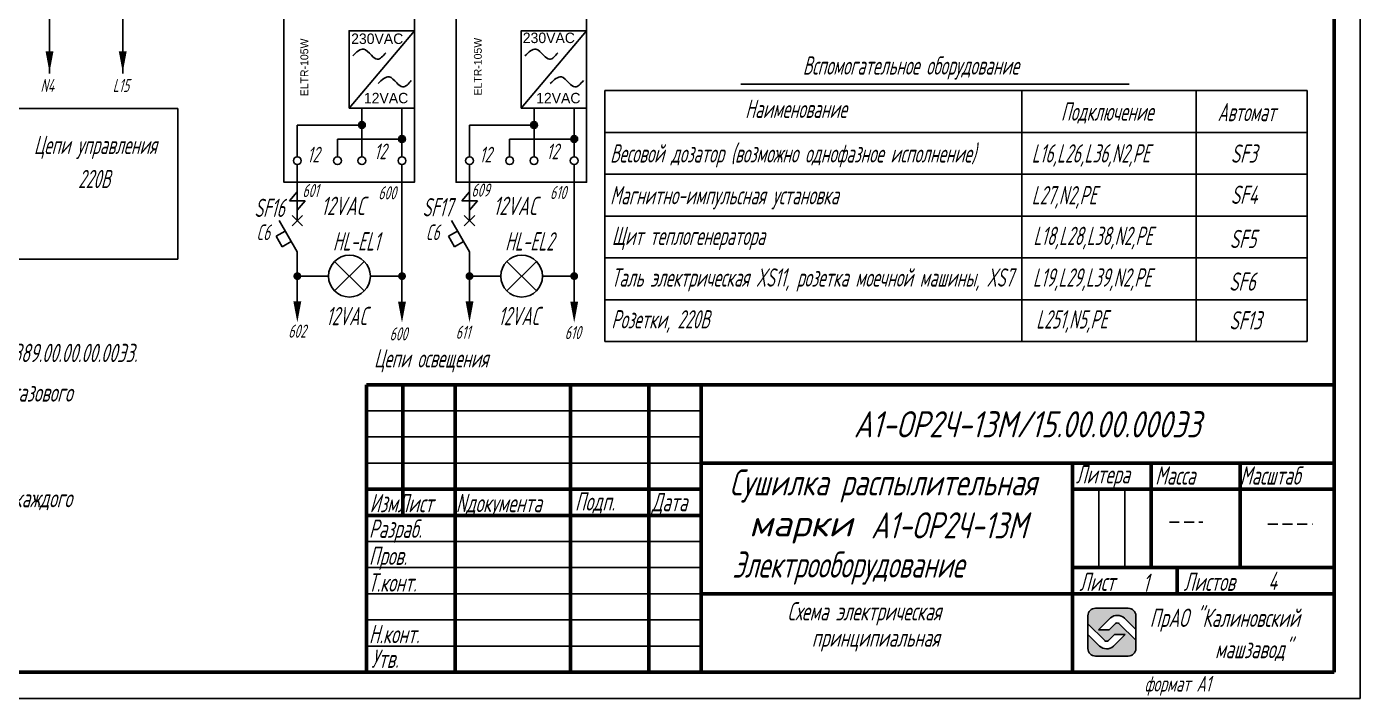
# Model space of a CAD drawing. Header units: millimetres. Extents: x 14016 to 19364, y 4274 to 5404.
# Drawn here: x 16222.1 to 16477, y 4273.6 to 4402 of the extents above; entities that cross this region are included whole.
import ezdxf
from ezdxf.enums import TextEntityAlignment as Align

# ---------------------------------------------------------------- set-up
doc = ezdxf.new("R2010")
doc.units = ezdxf.units.MM
doc.header["$LTSCALE"] = 15
for name, pattern in [('DOT', [0.25, 0, -0.25]), ('HIDDEN2', [0.1875, 0.125, -0.0625]), ('K5LT_BASIC', [0])]:
    doc.linetypes.add(name, pattern=pattern)
doc.layers.add('0.35 TEXT', color=7, linetype='Continuous', lineweight=35)
doc.layers.add('LWT 0.6', color=7, linetype='Continuous', lineweight=50)
doc.styles.add('33', font='gost.shx', dxfattribs={"width": 0.7, "oblique": 15, "height": 3.5})
doc.styles.add('34', font='gost.shx', dxfattribs={"width": 0.8, "oblique": 15, "height": 3.5})
doc.styles.add('35', font='gost.shx', dxfattribs={"width": 0.7, "oblique": 15, "height": 5})
doc.styles.add('OPSI', font='ISI-ROMANS_PL.SHX', dxfattribs={"height": 1.5})

# ---------------------------------------------------------------- blocks, each defined once
blk = doc.blocks.new('Лампа сигнальная')
at = {"linetype": 'K5LT_BASIC'}
for p, q in [((10.33, -2.83), (4.67, 2.83)), ((4.67, -2.83), (10.33, 2.83)), ((3.5, 0), (0, 0)), ((15, 0), (11.5, 0))]:
    blk.add_line(p, q, dxfattribs=at)
blk.add_circle((7.5, 0), 4, dxfattribs=at)
blk = doc.blocks.new('KROPKA')
blk.add_hatch(color=256).paths.add_polyline_path([(0.65, 0, 1), (-0.65, 0, 1)])
blk.add_circle((0, 0), 0.654)

msp = doc.modelspace()

# ---------------------------------------------------------------- hatches: boundary and pattern name
msp.add_hatch(color=256).paths.add_polyline_path([(16429.24, 4288.94, -0.384049), (16431.89, 4288.9), (16434.09, 4286.7), (16434.09, 4289.36, 0.414214), (16432.65, 4290.8), (16426.38, 4290.8, 0.414214), (16424.94, 4289.36), (16424.94, 4287.79), (16428.13, 4284.61, 0.384049), (16428.85, 4284.6), (16430.03, 4285.78), (16432.07, 4285.78), (16429.79, 4283.51, -0.384049), (16427.14, 4283.56), (16424.94, 4285.76), (16424.94, 4283.09, 0.414214), (16426.38, 4281.65), (16432.65, 4281.65, 0.414214), (16434.09, 4283.09), (16434.09, 4284.66), (16430.91, 4287.84, 0.384049), (16430.19, 4287.86), (16429, 4286.67), (16426.96, 4286.67)])

# ---------------------------------------------------------------- linework, layer by layer
for p, q in [((16477, 4273.56, -0.02), (16477, 4867.56, -0.02)), ((16226.43, 4456.99, -0.02), (16226.43, 4393.06, -0.02)), ((16240.43, 4453.99, -0.02), (16240.43, 4393.06, -0.02)), ((16283.7, 4386.42, -0.02), (16296.18, 4401.27, -0.02)), ((16316.62, 4386.42, -0.02), (16329.09, 4401.27, -0.02)), ((16358.6, 4391.06), (16432.8, 4391.06)), ((16466.82, 4389.8, -0.02), (16466.82, 4341.8, -0.02)), ((16250.94, 4386.39, -0.02), (16143.2, 4386.39, -0.02)), ((16250.94, 4386.39, -0.02), (16250.94, 4357.57, -0.02)), ((16286.14, 4377.15, -0.02), (16286.14, 4386.42, -0.02)), ((16293.81, 4377.15, -0.02), (16293.81, 4386.42, -0.02)), ((16319.05, 4377.15, -0.02), (16319.05, 4386.42, -0.02)), ((16326.73, 4377.15, -0.02), (16326.73, 4386.42, -0.02)), ((16273.8, 4377.15, -0.02), (16273.8, 4383.23, -0.02)), ((16273.8, 4383.23, -0.02), (16286.14, 4383.23, -0.02)), ((16306.72, 4377.15, -0.02), (16306.72, 4383.23, -0.02)), ((16306.72, 4383.23, -0.02), (16319.05, 4383.23, -0.02)), ((16281.48, 4377.15, -0.02), (16281.48, 4380.54, -0.02)), ((16281.48, 4380.54, -0.02), (16293.81, 4380.54, -0.02)), ((16314.39, 4377.15, -0.02), (16314.39, 4380.54, -0.02)), ((16314.39, 4380.54, -0.02), (16326.73, 4380.54, -0.02)), ((16466.82, 4381.8, -0.02), (16466.82, 4341.8, -0.02)), ((16273.8, 4374.68, -0.02), (16273.8, 4375.65, -0.02)), ((16273.8, 4374.68, -0.02), (16273.8, 4364.95, -0.02)), ((16293.81, 4375.65, -0.02), (16293.81, 4349.43, -0.03)), ((16306.72, 4374.68, -0.02), (16306.72, 4375.65, -0.02)), ((16306.72, 4374.68, -0.02), (16306.72, 4364.95, -0.02)), ((16326.73, 4375.65, -0.02), (16326.73, 4349.43, -0.03)), ((16272.3, 4368.7, -0.02), (16273.8, 4370.45, -0.02)), ((16305.22, 4368.7, -0.02), (16306.72, 4370.45, -0.02)), ((16275.3, 4368.7, -0.02), (16272.3, 4368.7, -0.02)), ((16273.8, 4366.95, -0.02), (16275.3, 4368.7, -0.02)), ((16308.22, 4368.7, -0.02), (16305.22, 4368.7, -0.02)), ((16306.72, 4366.95, -0.02), (16308.22, 4368.7, -0.02)), ((16273.8, 4358.95, -0.02), (16270.34, 4364.95, -0.02)), ((16272.8, 4363.95, -0.02), (16274.8, 4365.95, -0.02)), ((16272.8, 4365.95, -0.02), (16274.8, 4363.95, -0.02)), ((16306.72, 4358.95, -0.02), (16303.26, 4364.95, -0.02)), ((16305.72, 4363.95, -0.02), (16307.72, 4365.95, -0.02)), ((16305.72, 4365.95, -0.02), (16307.72, 4363.95, -0.02)), ((16271.49, 4362.95, -0.02), (16269.76, 4361.95, -0.02)), ((16269.76, 4361.95, -0.02), (16270.92, 4359.95, -0.02)), ((16304.41, 4362.95, -0.02), (16302.68, 4361.95, -0.02)), ((16302.68, 4361.95, -0.02), (16303.84, 4359.95, -0.02)), ((16272.65, 4360.95, -0.02), (16270.92, 4359.95, -0.02)), ((16305.57, 4360.95, -0.02), (16303.84, 4359.95, -0.02)), ((16143.2, 4357.57, -0.02), (16250.94, 4357.57, -0.02)), ((16273.8, 4358.95, -0.02), (16273.8, 4349.47, -0.03)), ((16306.72, 4358.95, -0.02), (16306.72, 4349.47, -0.03)), ((16276.26, 4354.32, -0.02), (16273.8, 4354.32, -0.02)), ((16290.95, 4354.32, -0.02), (16293.81, 4354.32, -0.02)), ((16309.18, 4354.32, -0.02), (16306.72, 4354.32, -0.02)), ((16323.87, 4354.32, -0.02), (16326.73, 4354.32, -0.02)), ((16287, 4328.56, -0.02), (16351, 4328.56, -0.02)), ((16287, 4323.56, -0.02), (16351, 4323.56, -0.02)), ((16287, 4318.56, -0.02), (16351, 4318.56, -0.02)), ((16427, 4313.56, -0.02), (16427, 4298.56, -0.02)), ((16432, 4313.56, -0.02), (16432, 4298.56, -0.02)), ((16287, 4303.56, -0.02), (16351, 4303.56, -0.02)), ((16287, 4298.56, -0.02), (16351, 4298.56, -0.02)), ((16287, 4293.56, -0.02), (16351, 4293.56, -0.02)), ((16426.38, 4290.8, -0.02), (16432.65, 4290.8, -0.02)), ((16287, 4288.56, -0.02), (16351, 4288.56, -0.02)), ((16424.94, 4283.09, -0.02), (16424.94, 4289.36, -0.02)), ((16426.96, 4286.67, -0.02), (16429.24, 4288.94, -0.02)), ((16434.09, 4286.7, -0.02), (16431.89, 4288.9, -0.02)), ((16434.09, 4289.36, -0.02), (16434.09, 4283.09, -0.02)), ((16424.94, 4287.79, -0.02), (16428.13, 4284.61, -0.02)), ((16424.94, 4285.76, -0.02), (16427.14, 4283.56, -0.02)), ((16429, 4286.67, -0.02), (16426.96, 4286.67, -0.02)), ((16430.03, 4285.78, -0.02), (16428.85, 4284.6, -0.02)), ((16429, 4286.67, -0.02), (16430.19, 4287.86, -0.02)), ((16432.07, 4285.78, -0.02), (16429.79, 4283.51, -0.02)), ((16430.03, 4285.78, -0.02), (16432.07, 4285.78, -0.02)), ((16434.09, 4284.66, -0.02), (16430.91, 4287.84, -0.02)), ((16287, 4283.56, -0.02), (16351, 4283.56, -0.02)), ((16432.65, 4281.65, -0.02), (16426.38, 4281.65, -0.02)), ((15216, 4273.56, -0.02), (16477, 4273.56, -0.02))]:
    msp.add_line(p, q)
at = {"linetype": 'HIDDEN2'}
for p, q in [((16440.52, 4307.26, -0.02), (16446.91, 4307.26, -0.02)), ((16459.33, 4306.9, -0.02), (16467.85, 4306.9, -0.02))]:
    msp.add_line(p, q, dxfattribs=at)
at = {"elevation": -0.02}
for points in [[(16296.18, 4409.67), (16296.18, 4372.28), (16271.23, 4372.28), (16271.23, 4409.67)], [(16329.09, 4409.67), (16329.09, 4372.28), (16304.15, 4372.28), (16304.15, 4409.67)], [(16283.7, 4386.42), (16296.18, 4386.42), (16296.18, 4401.27), (16283.7, 4401.27)], [(16316.62, 4386.42), (16329.09, 4386.42), (16329.09, 4401.27), (16316.62, 4401.27)]]:
    msp.add_lwpolyline(points, close=True, dxfattribs=at)
for points, elevation in [([(16226.43, 4397.3, 1.5, 0, 0), (16226.43, 4393.3, 0, 0, 0)], -0.02), ([(16240.43, 4397.3, 1.5, 0, 0), (16240.43, 4393.3, 0, 0, 0)], -0.02), ([(16273.8, 4349.47, 1.5, 0, 0), (16273.8, 4345.47, 0, 0, 0)], -0.03), ([(16293.81, 4349.43, 1.5, 0, 0), (16293.81, 4345.43, 0, 0, 0)], -0.03), ([(16306.72, 4349.47, 1.5, 0, 0), (16306.72, 4345.47, 0, 0, 0)], -0.03), ([(16326.73, 4349.43, 1.5, 0, 0), (16326.73, 4345.43, 0, 0, 0)], -0.03)]:
    msp.add_lwpolyline(points, format="xyseb", dxfattribs=dict(elevation=elevation))
for points in [[(16332.59, 4389.8), (16412.31, 4389.8)], [(16332.59, 4389.8), (16332.59, 4381.8)], [(16412.31, 4389.8), (16466.82, 4389.8)], [(16412.31, 4389.8), (16412.31, 4381.8)], [(16445.61, 4389.8), (16445.61, 4381.8)], [(16332.59, 4381.8), (16412.31, 4381.8)], [(16332.59, 4381.8), (16332.59, 4373.8)], [(16412.31, 4381.8), (16466.82, 4381.8)], [(16412.31, 4381.8), (16412.31, 4373.8)], [(16445.61, 4381.8), (16445.61, 4373.8)], [(16332.59, 4373.8), (16412.31, 4373.8)], [(16332.59, 4373.8), (16332.59, 4365.8)], [(16412.31, 4373.8), (16466.82, 4373.8)], [(16412.31, 4373.8), (16412.31, 4365.8)], [(16445.61, 4373.8), (16445.61, 4365.8)], [(16332.59, 4365.8), (16412.31, 4365.8)], [(16332.59, 4365.8), (16412.31, 4365.8)], [(16332.59, 4365.8), (16332.59, 4357.8)], [(16412.31, 4365.8), (16412.31, 4357.8)], [(16412.31, 4365.8), (16466.82, 4365.8)], [(16412.31, 4365.8), (16466.82, 4365.8)], [(16445.61, 4365.8), (16445.61, 4357.8)], [(16332.59, 4357.8), (16412.31, 4357.8)], [(16332.59, 4357.8), (16332.59, 4349.8)], [(16412.31, 4357.8), (16466.82, 4357.8)], [(16412.31, 4357.8), (16412.31, 4349.8)], [(16445.61, 4357.8), (16445.61, 4349.8)], [(16332.59, 4349.8), (16412.31, 4349.8)], [(16332.59, 4349.8), (16332.59, 4341.8)], [(16412.31, 4349.8), (16466.82, 4349.8)], [(16412.31, 4349.8), (16412.31, 4341.8)], [(16445.61, 4349.8), (16445.61, 4341.8)], [(16332.59, 4341.8), (16412.31, 4341.8)], [(16412.31, 4341.8), (16466.82, 4341.8)]]:
    msp.add_lwpolyline(points, dxfattribs=at)
at = {"const_width": 0.75, "elevation": -0.02}
for points in [[(16273.43, 4354.32, 1), (16274.18, 4354.32, 1)], [(16293.44, 4354.32, 1), (16294.19, 4354.32, 1)], [(16306.34, 4354.32, 1), (16307.09, 4354.32, 1)], [(16326.35, 4354.32, 1), (16327.1, 4354.32, 1)]]:
    msp.add_lwpolyline(points, format="xyb", close=True, dxfattribs=at)
for centre in [(16273.8, 4376.4, -0.02), (16281.48, 4376.4, -0.02), (16286.14, 4376.4, -0.02), (16293.81, 4376.4, -0.02), (16306.72, 4376.4, -0.02), (16314.39, 4376.4, -0.02), (16319.05, 4376.4, -0.02), (16326.73, 4376.4, -0.02)]:
    msp.add_circle(centre, 0.75)
for centre, radius, start, end in [((16426.38, 4289.36, -0.02), 1.44, 90, 180), ((16432.65, 4289.36, -0.02), 1.44, 0, 90), ((16430.54, 4287.45, -0.02), 1.98, 46.9857, 131.0226), ((16430.54, 4287.45, -0.02), 0.541, 46.9857, 131.0226), ((16426.38, 4283.09, -0.02), 1.44, 180, 270), ((16428.49, 4285.01, -0.02), 1.98, 226.9857, 311.0226), ((16428.49, 4285.01, -0.02), 0.541, 226.9857, 311.0226), ((16432.65, 4283.09, -0.02), 1.44, 270, 0)]:
    msp.add_arc(centre, radius, start, end)
for points in [[(16284.39, 4396.47, -0.02), (16286.5, 4397.74, -0.02), (16287.95, 4396.57, -0.02), (16289.1, 4395.82, -0.02), (16290.71, 4397.05, -0.02)], [(16317.31, 4396.47, -0.02), (16319.41, 4397.74, -0.02), (16320.87, 4396.57, -0.02), (16322.02, 4395.82, -0.02), (16323.62, 4397.05, -0.02)], [(16289.24, 4391.17, -0.02), (16291.35, 4392.44, -0.02), (16292.81, 4391.27, -0.02), (16293.95, 4390.52, -0.02), (16295.56, 4391.75, -0.02)], [(16322.16, 4391.17, -0.02), (16324.27, 4392.44, -0.02), (16325.72, 4391.27, -0.02), (16326.87, 4390.52, -0.02), (16328.48, 4391.75, -0.02)]]:
    msp.add_spline(points, degree=3)
at = {"layer": 'LWT 0.6'}
for p, q in [((16472, 4862.56, -0.02), (16472, 4278.56, -0.02)), ((16472, 4333.56, -0.02), (16287, 4333.56, -0.02)), ((16287, 4333.56, -0.02), (16287, 4278.56, -0.02)), ((16294, 4333.56, -0.02), (16294, 4308.56, -0.02)), ((16304, 4333.56, -0.02), (16304, 4278.56, -0.02)), ((16326, 4333.56, -0.02), (16326, 4278.56, -0.02)), ((16341, 4333.56, -0.02), (16341, 4278.56, -0.02)), ((16351, 4333.56, -0.02), (16351, 4278.56, -0.02)), ((16351, 4318.56, -0.02), (16472, 4318.56, -0.02)), ((16422, 4318.56, -0.02), (16422, 4278.56, -0.02)), ((16437, 4318.56, -0.02), (16437, 4298.56, -0.02)), ((16454, 4318.56, -0.02), (16454, 4298.56, -0.02)), ((16351, 4313.56, -0.02), (16287, 4313.56, -0.02)), ((16422, 4313.56, -0.02), (16472, 4313.56, -0.02)), ((16351, 4308.56, -0.02), (16287, 4308.56, -0.02)), ((16422, 4298.56, -0.02), (16472, 4298.56, -0.02)), ((16442, 4293.56, -0.02), (16442, 4298.56, -0.02)), ((16351, 4293.56, -0.02), (16472, 4293.56, -0.02)), ((16472, 4278.56, -0.02), (15236, 4278.56, -0.02))]:
    msp.add_line(p, q, dxfattribs=at)

# ---------------------------------------------------------------- block references
at = {"lineweight": 0}
for p in [(16286.14, 4383.23, -0.02), (16319.05, 4383.23, -0.02), (16293.81, 4380.54, -0.02), (16326.73, 4380.54, -0.02)]:
    msp.add_blockref('KROPKA', p, dxfattribs=at)
for p in [(16276.26, 4354.32, -0.02), (16309.18, 4354.32, -0.02)]:
    msp.add_blockref('Лампа сигнальная', p)

# ---------------------------------------------------------------- texts
at = {"style": '33', "oblique": 15, "width": 0.8}
for p in [(16275.69, 4376.07, -0.02), (16288.51, 4376.68, -0.02), (16308.61, 4376.07, -0.02), (16321.43, 4376.68, -0.02)]:
    msp.add_text('12', height=3, dxfattribs=at).set_placement(p)
at = {"linetype": 'DOT', "char_height": 2, "width": 18.0044, "attachment_point": 1, "style": 'OPSI'}
for s, insert in [('230VAC', (16284.09, 4400.73, -0.02)), ('230VAC', (16316.9, 4400.9, -0.02)), ('12VAC', (16286.53, 4389.38, -0.02)), ('12VAC', (16319.45, 4389.38, -0.02))]:
    msp.add_mtext(s, dxfattribs=dict(at, insert=insert))
at = {"linetype": 'DOT', "char_height": 3, "width": 18.0044, "attachment_point": 1, "rotation": 90, "style": 'OPSI'}
for insert in [(16274.39, 4388.73, -0.02), (16307.56, 4388.87, -0.02)]:
    msp.add_mtext('{\\H0.5x;ELTR-105W}', dxfattribs=dict(at, insert=insert))
at = {"layer": '0.35 TEXT', "style": '34', "oblique": 15, "width": 0.75}
for s, p in [('Вспомогательное оборудование', (16391.06, 4394.61, -0.02)), ('Наименование', (16369.11, 4386.32, -0.02)), ('Подключение', (16428.59, 4385.8, -0.02)), ('Автомат', (16455.23, 4385.71, -0.02))]:
    msp.add_text(s, height=3.5, dxfattribs=at).set_placement(p, align=Align.MIDDLE_CENTER)
at = {"layer": '0.35 TEXT', "oblique": 15}
for s, height, style, width, p in [('N4', 2.5, '33', 0.8, (16224.7, 4389.55, -0.02)), ('L15', 2.5, '33', 0.8, (16238.52, 4389.54, -0.02)), ('Цепи управления', 3.5, '34', 0.75, (16223.45, 4377.68, -0.02)), ('SF3', 3.5, '33', 0.8, (16452.22, 4376.01, -0.02)), ('220B', 3.5, '34', 0.75, (16231.9, 4371.15, -0.02)), ('601', 2.5, '33', 0.8, (16274.78, 4369.44, -0.02)), ('600', 2.5, '33', 0.8, (16289.28, 4369.01, -0.02)), ('609', 2.5, '33', 0.8, (16307.09, 4369.53, -0.02)), ('610', 2.5, '33', 0.8, (16322.11, 4369.07, -0.02)), ('SF4', 3.5, '33', 0.8, (16452.22, 4368.13, -0.02)), ('SF16', 3.5, '34', 0.75, (16265.58, 4365.63, -0.02)), ('12VAC', 3.5, '34', 0.8, (16278.35, 4366.01, -0.02)), ('SF17', 3.5, '34', 0.75, (16297.72, 4365.75, -0.02)), ('12VAC', 3.5, '34', 0.8, (16311.27, 4366.01, -0.02)), ('C6', 3, '34', 0.75, (16265.96, 4361.21, -0.02)), ('HL-EL1', 3.5, '34', 0.75, (16280.61, 4359.22, -0.02)), ('C6', 3, '34', 0.75, (16298.34, 4361.21, -0.02)), ('HL-EL2', 3.5, '34', 0.75, (16313.53, 4359.22, -0.02)), ('SF5', 3.5, '33', 0.8, (16452.03, 4359.68, -0.02)), ('SF6', 3.5, '33', 0.8, (16451.9, 4351.53, -0.02)), ('12VAC', 3.5, '34', 0.75, (16279.3, 4344.94, -0.02)), ('12VAC', 3.5, '34', 0.75, (16312.21, 4344.94, -0.02)), ('SF13', 3.5, '33', 0.8, (16451.95, 4344.12, -0.02)), ('602', 2.5, '33', 0.8, (16272.07, 4342.55, -0.02)), ('600', 2.5, '33', 0.8, (16291.44, 4342.03, -0.02)), ('611', 2.5, '33', 0.8, (16304.08, 4342.34, -0.02)), ('610', 2.5, '33', 0.8, (16324.92, 4342.28, -0.02)), ('щита теплогенератора СК1389.00.00.00.00Э3.', 3.5, '34', 0.8, (16181.37, 4337.88, -0.02)), ('Цепи освещения ', 3.5, '34', 0.75, (16288.47, 4336.85, -0.02)), ('2. * обозначения по схеме СК1389.00.00.00.00Э3 электрооборудования щита газового', 3.5, '34', 0.8, (16111.48, 4330.31, -0.02)), ('Сушилка распылительная', 5, '35', 0.908576, (16356.4, 4312.37, -0.02)), ('Литера', 3.5, '34', 0.8, (16422.61, 4314.67, -0.02)), ('Масса', 3.5, '34', 0.8, (16437.78, 4314.44, -0.02)), ('Масштаб', 3.5, '34', 0.8, (16454, 4314.44, -0.02)), ('   чуть выше тока холостого хода М10 или M10.1. Уточняется по месту для каждого', 3.5, '34', 0.8, (16111.22, 4310.1, -0.02)), ('ИзмЛист', 3.5, '34', 0.8, (16287.64, 4309.15, -0.02)), ('Nдокумента', 3.5, '34', 0.8, (16304.12, 4309.17, -0.02)), ('Подп.', 3.5, '34', 0.8, (16326.86, 4309.47, -0.02)), ('Дата', 3.5, '34', 0.8, (16341.53, 4309.35, -0.02)), ('Разраб.', 3.5, '34', 0.8, (16287.49, 4304.26, -0.02)), ('Пров.', 3.5, '34', 0.8, (16287.49, 4299.08, -0.02)), ('Электрооборудование', 5, '35', 0.831023, (16356.94, 4296.65, -0.02)), ('Т.конт.', 3.5, '34', 0.8, (16287.35, 4293.97, -0.02)), ('Лист', 3.5, '34', 0.8, (16423.28, 4294.1, -0.02)), ('1', 3.5, '34', 0.8, (16435.4, 4293.91, -0.02)), ('Листов', 3.5, '34', 0.8, (16443.21, 4294.11, -0.02)), ('4', 3.5, '34', 0.8, (16459.38, 4294.29, -0.02)), ('Схема электрическая', 3.5, '34', 0.8, (16367.47, 4288.46, -0.02)), ('ПрАО "Калиновский', 3.5, '34', 0.8, (16436.74, 4287.22, -0.02)), ('Н.конт.', 3.5, '34', 0.8, (16287.49, 4284.1, -0.02)), ('принципиальная', 3.5, '34', 0.8, (16372.15, 4283.44, -0.02)), ('Утв.', 3.5, '34', 0.8, (16287.93, 4279.39, -0.02)), ('машзавод"', 3.5, '34', 0.8, (16449.22, 4281.23, -0.02)), ('формат А1', 3, '33', 0.8, (16435.74, 4274.85, -0.02))]:
    msp.add_text(s, height=height, dxfattribs=dict(at, style=style, width=width)).set_placement(p)
at = {"layer": '0.35 TEXT', "style": '34', "oblique": 15, "width": 0.75}
for s, p in [('Весовой дозатор (возможно однофазное исполнение)', (16333.59, 4377.8, -0.02)), ('L16,L26,L36,N2,PE', (16414.18, 4377.8, -0.02)), ('Магнитно-импульсная установка', (16333.59, 4369.8, -0.02)), ('L27,N2,PE', (16414.18, 4369.8, -0.02)), ('Щит теплогенератора', (16333.92, 4362.02, -0.02)), ('L18,L28,L38,N2,PE', (16414.5, 4362.02, -0.02)), ('Таль электрическая XS11, розетка моечной машины, XS7', (16333.83, 4354.06, -0.02)), ('L19,L29,L39,N2,PE', (16414.41, 4354.06, -0.02)), ('Розетки, 220В', (16333.83, 4346.06, -0.02)), ('L251,N5,PE', (16415.03, 4346.05, -0.02))]:
    msp.add_text(s, height=3.5, dxfattribs=at).set_placement(p, align=Align.MIDDLE_LEFT)
at = {"layer": '0.35 TEXT', "style": '35', "oblique": 15}
for s, width, p, p2 in [('А1-ОР2Ч-13М/15.00.00.000Э3', 0.903874, (16380.16, 4323.48, -0.02), (16446.5, 4323.48, -0.02)), ('А1-ОР2Ч-13M', 0.91613, (16383.45, 4304.15, -0.02), (16413.23, 4304.15, -0.02)), ('марки', 1.400918, (16360.15, 4304.53, -0.02), (16379.91, 4304.53, -0.02))]:
    msp.add_text(s, height=5, dxfattribs=dict(at, width=width)).set_placement(p, p2, align=Align.FIT)

doc.saveas('drawing.dxf')
